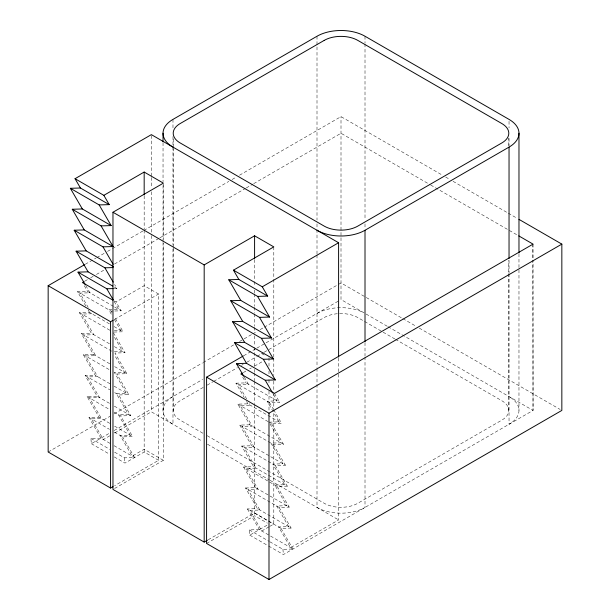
<?xml version="1.0" encoding="UTF-8"?>
<svg xmlns="http://www.w3.org/2000/svg" width="610" height="610" viewBox="0 0 610 610"><rect width="100%" height="100%" fill="white"/><g stroke="black" fill="none" stroke-linecap="round" stroke-linejoin="round"><path stroke-width="0.46" stroke-dasharray="3.05 2.29" d="M173.217 248.11L173.217 410.423M173.217 247.157L173.217 148.436M508.793 271.839L508.793 260.447M508.793 145.592L508.793 137.997M85.278 264.267L96.006 258.076M96.83 257.595L104.249 253.31M107.551 251.404L111.676 249.025M112.499 248.544L143.022 230.923M143.846 230.45L228.819 181.391M232.113 179.493L236.238 177.106M239.539 175.2L341.005 116.624L442.357 175.139M84.904 281.111L87.375 279.685M90.669 277.779L93.139 276.353M96.433 274.454L104.668 269.696M114.55 263.993L159.019 238.319M159.843 237.847L245.487 188.399M246.31 187.926L252.891 184.121M253.714 183.648L341.005 133.254L430.019 184.639M114.405 300.989L116.045 301.935L144.173 285.693L158.577 294.012L158.577 460.314L114.634 485.682M114.634 319.381L158.577 294.012M48.159 452.002L110.029 416.279M114.154 413.9L202.421 362.942M203.244 362.462L233.767 344.841M239.539 341.508L251.915 334.364M252.738 333.883L256.863 331.504M260.165 329.598L263.467 327.692M264.29 327.219L337.704 284.832M338.535 284.359L341.005 282.926L401.982 318.13M109.983 443.348L100.963 438.14L90.89 438.445L91.363 443.683L110.036 432.902M114.161 430.523L202.604 379.458M243.672 355.752L256.101 348.577M256.871 348.135L339.358 300.509M109.876 435.769L103.364 439.528L91.378 418.872L101.458 418.567L89.464 397.911L99.544 397.606L87.558 376.95L97.638 376.644L85.644 355.988L95.724 355.683L83.73 335.027L93.81 334.722L81.824 314.066L91.904 313.761L90.981 312.175M114.756 432.955L151.371 411.811L202.604 441.388M203.221 387.419L180.179 400.724A23.759 13.717 0 0 0 180.179 420.13L203.221 433.428M207.186 385.131L212.913 381.829M213.729 381.357L237.465 367.655M241.552 365.291L243.192 364.345M246.844 362.241L256.284 356.789M257.1 356.316L263.299 352.733M264.122 352.26L324.2 317.574A23.759 13.717 0 0 1 357.811 317.574L394.845 338.954M243.276 372.611L246.486 370.75M249.703 368.897L251.312 367.967M254.523 366.114L263.367 361.006M114.314 456.936L124.974 463.089L144.173 452.002L158.577 460.314M114.596 488.48L163.373 460.314L163.373 243.146M208.246 539.736L254.591 512.979L267.394 520.368M206.584 543.464L254.591 515.747L267.394 523.144M269.803 541.741L282.918 549.313L292.998 549.008L259.395 529.61L249.315 529.915L249.787 535.153L268.995 524.066M268.995 526.834L261.789 530.997L249.803 510.341L259.883 510.036L247.889 489.38L257.969 489.075L245.983 468.419L256.063 468.114L244.069 447.458L254.149 447.153L242.162 426.497L252.243 426.192L240.248 405.536L250.329 405.231L249.406 403.645M269.795 526.377L273.798 524.066L273.798 409.767M338.603 374.174L338.603 519.911L290.596 547.628L278.61 526.971L288.69 526.666L276.696 506.01L286.776 505.705L274.79 485.049L284.862 484.744L272.876 464.088L282.956 463.783L270.962 443.127L281.042 442.822L269.978 423.752M268.644 546.034L283.398 554.551L533.041 410.423L533.041 260.279M114.139 288.553L116.884 288.469L114.581 284.496M85.812 306.022L77.508 291.717L87.588 291.42L113.856 306.586M77.508 291.717L111.119 311.123L113.864 311.039M114.779 311.008L121.199 310.818L116.045 301.935M109.449 343.75L91.416 333.342L79.422 312.678L89.502 312.381L110.006 324.215M114.291 330.589L120.704 330.391L114.253 319.274M113.94 332.053L123.106 331.779L114.344 316.681M109.716 363.766L93.322 354.303L81.336 333.639L91.416 333.342M114.367 351.604L122.618 351.352L114.314 337.055M113.49 332.877L125.019 352.74L114.939 353.045L126.926 373.701L116.853 374.006L114.39 372.588M109.991 383.781L95.236 375.257L83.242 354.601L93.322 354.303M109.442 403.317L97.142 396.218L85.156 375.562L95.236 375.257M235.94 383.187L246.021 382.882L279.624 402.287L269.544 402.592L235.94 383.187L244.236 397.491M114.665 392.596L118.759 394.967L128.84 394.662L116.853 374.006M109.708 423.332L99.056 417.179L87.062 396.523L97.142 396.218M249.841 424.804L239.76 425.109L273.364 444.507L283.444 444.21L249.841 424.804L237.847 404.148L247.927 403.843L281.53 423.248L271.458 423.546L269.818 422.6M114.116 412.139L120.673 415.928L130.753 415.623L118.759 394.967M100.963 438.14L88.976 417.484L99.056 417.179M269.056 422.166L279.136 421.861L273.6 412.329M114.383 432.154L122.579 436.89L132.66 436.585L120.673 415.928M241.667 446.07L251.747 445.765L285.358 465.171L275.278 465.468L241.667 446.07L253.661 466.726L287.264 486.132L277.184 486.429L243.581 467.031L253.661 466.726M114.657 452.17L124.493 457.851L134.574 457.546L122.579 436.89M245.494 487.992L255.567 487.687L289.178 507.093L279.098 507.39L245.494 487.992L257.481 508.649L291.084 528.054L281.012 528.351L247.401 508.953L257.481 508.649M445.658 177.037L449.776 179.416M453.07 181.322L507.459 212.722M508.282 213.195L517.349 218.433M430.729 185.051L517.981 235.429M402.806 318.611L415.989 326.22M419.291 328.119L560.193 409.478M387.228 326.243L341.005 299.556L341.005 116.624M388.051 326.724L533.041 410.423L532.82 260.15M395.448 339.305L501.832 400.724A23.759 13.717 0 0 1 501.832 420.13L357.811 503.28A23.759 13.717 0 0 1 324.2 503.28L269.887 471.919M261.789 353.602L264.191 354.989M114.413 287.051L116.884 288.469M114.642 307.036L121.199 310.818M114.093 326.571L123.106 331.779M79.422 312.678L110.631 330.696M237.847 404.148L268.995 422.128M114.36 346.587L125.019 352.74M81.336 333.639L111.714 351.185M114.634 366.602L126.926 373.701M83.242 354.601L109.51 369.767M207.186 435.715L269.376 471.621M114.085 386.145L128.84 394.662M207.461 444.194L269.323 479.91M270.093 480.352L338.603 519.911M85.156 375.562L109.777 389.775M114.36 406.161L130.753 415.623M87.062 396.523L110.044 409.79M114.627 426.169L132.66 436.585M163.373 460.314L144.173 449.227L132.172 456.158L120.178 435.502L130.258 435.197L118.271 414.541L128.352 414.236L116.357 393.58L126.438 393.275L114.451 372.618L124.531 372.313L114.383 354.837M268.194 520.833L273.798 524.066M88.976 417.484L109.48 429.326M114.062 445.704L134.574 457.546M90.89 438.445L109.739 449.334M249.315 529.915L268.987 541.268M91.363 443.683L109.396 454.099M249.787 535.153L267.82 545.561M274.469 393.404L279.624 402.287M273.532 394.54L277.222 400.9L267.142 401.205L273.135 411.529M269.544 402.592L273.234 408.944M273.692 409.737L281.53 423.248M271.458 423.546L283.444 444.21M244.267 377.117L248.415 384.269L238.335 384.575L246.638 398.871M242.734 377.232L246.021 382.882M273.364 444.507L285.358 465.171M246.547 401.464L247.927 403.843M275.278 465.468L287.264 486.132M277.184 486.429L289.178 507.093M239.76 425.109L251.747 445.765M279.098 507.39L291.084 528.054M281.012 528.351L292.998 549.008M243.581 467.031L255.567 487.687M247.401 508.953L259.395 529.61M114.184 301.485L118.797 309.43L108.717 309.735L111.943 315.301M111.119 311.123L112.042 312.709M85.842 285.655L89.99 292.8L79.91 293.105L88.214 307.409M84.31 285.762L87.588 291.42M88.114 309.994L89.502 312.381M282.918 549.313L283.398 554.551M124.493 457.851L124.974 463.089M532.797 243.977L532.82 259.197M533.041 244.122L533.041 259.326M518.973 253.806L518.973 410.423M509.037 121.299L509.037 127.963M509.037 138.439L509.037 146.064M509.037 260.363L509.037 272.838M509.037 273.692L509.037 424.286A33.947 19.596 0 0 0 509.037 396.569M508.793 273.738L508.793 410.423M365.009 36.242L365.009 42.906M365.009 43.859L365.009 220.073M365.009 223.878L365.009 228.643M365.009 342.652L365.009 355.988M365.009 356.941L365.009 507.436A33.947 19.596 0 0 1 317.002 507.436L317.002 368.371M338.603 357.986L338.603 373.221M317.002 36.242L317.002 220.073M317.002 223.878L317.002 228.643M317.002 229.596L317.002 254.362M317.002 255.026L317.002 367.418M273.798 246.89L273.798 278.32M273.798 279.273L273.798 357.376M273.798 358.329L273.798 375.478M273.798 381.189L273.798 391.666M273.798 392.619L273.798 408.814M268.995 357.757L268.995 366.313M268.995 371.063L268.995 373.915M268.995 379.618L268.995 383.415M268.995 391.025L268.995 410.98M254.591 259.616L254.591 280.569M254.591 281.523L254.591 286.288M254.591 290.093L254.591 292.952M254.591 293.906L254.591 306.289M254.591 307.242L254.591 312.953M254.591 313.906L254.591 326.289M254.591 327.242L254.591 332.008M254.591 335.813L254.591 346.289M254.591 347.242L254.591 366.297M254.591 369.401L254.591 372.252M254.591 372.962L254.591 380.808M254.591 381.532L254.591 403.614M254.591 404.392L254.591 515.747M173.217 138.943L173.217 147.49M172.981 119.392L172.981 129.869M172.981 136.533L172.981 145.111M172.981 147.109L172.981 245.212M172.981 248.933L172.981 424.286A33.947 19.596 0 0 1 172.981 396.569M163.373 184.09L163.373 239.341M163.038 142.74L163.038 181.658M163.038 185.455L163.038 241.461M163.038 242.414L163.038 410.423M151.371 135.588L151.371 176.549M151.371 177.495L151.371 187.979M151.371 191.784L151.371 234.644M151.371 235.597L151.371 411.811M144.173 195.863L144.173 229.208M144.173 230.153L144.173 452.002M317.002 313.418A33.947 19.596 0 0 1 363.148 312.419"/><path stroke-width="0.91" d="M80.436 188.002L70.356 188.299L99.163 204.929L109.243 204.632L80.436 188.002L75.045 178.707L151.371 134.635L338.603 242.734L338.603 357.033M75.045 178.707L103.845 195.337L144.173 172.05L163.373 183.145L112.972 212.242L112.972 489.418L204.182 542.084L207.438 540.201M113.01 486.627L110.57 488.03L48.159 452.002L48.159 285.693L84.454 264.74M84.081 281.584L82.434 282.537L112.766 300.044M112.972 212.242L204.182 264.908L254.591 235.803L273.798 246.89L233.47 270.169L238.861 279.464L267.668 296.094L257.588 296.399L228.78 279.769L238.861 279.464M48.159 285.693L110.57 321.729L113.01 320.319M233.47 270.169L262.277 286.799L338.603 242.734M317.002 230.26A33.947 19.596 0 0 0 365.009 230.26L509.037 147.109A33.947 19.596 0 0 0 509.037 119.392L365.009 36.242A33.947 19.596 0 0 0 317.002 36.242L172.981 119.392A33.947 19.596 0 0 0 172.981 147.109M518.996 219.379L561.841 244.122L561.841 410.423L268.995 579.5L206.584 543.464L206.584 377.163L243.199 356.019M242.467 373.076L240.858 374.006L274.469 393.404L533.041 244.122L518.805 235.902M206.584 377.163L268.995 413.191L561.841 244.122M72.27 209.26L82.35 208.963L111.15 225.593L101.077 225.891L72.27 209.26L84.256 229.924L113.063 246.554L102.983 246.852L74.176 230.222L84.256 229.924M112.774 286.098L88.084 271.839L76.09 251.183L86.17 250.878L113.33 266.562M76.09 251.183L104.897 267.813L113.14 267.569M85.377 284.855L78.004 272.144L88.084 271.839M78.004 272.144L106.803 288.774L113.224 288.583M230.694 300.73L240.775 300.425L269.582 317.055L259.502 317.36L230.694 300.73L242.688 321.386L271.488 338.016L261.408 338.321L232.608 321.691L242.688 321.386M234.514 342.652L244.595 342.347L273.402 358.977L263.322 359.282L234.514 342.652L246.509 363.308L275.308 379.938L265.236 380.243L236.428 363.613L246.509 363.308M262.277 286.799L267.668 296.094M257.588 296.399L269.582 317.055M259.502 317.36L271.488 338.016M228.78 279.769L240.775 300.425M261.408 338.321L273.402 358.977M263.322 359.282L275.308 379.938M232.608 321.691L244.595 342.347M265.236 380.243L272.609 392.954M236.428 363.613L243.809 376.324M103.845 195.337L109.243 204.632M99.163 204.929L111.15 225.593M101.077 225.891L113.063 246.554M70.356 188.299L82.35 208.963M102.983 246.852L113.132 264.336M104.897 267.813L113.193 282.117M74.176 230.222L86.17 250.878M106.803 288.774L113.262 299.899M518.973 133.247L518.973 252.853M509.037 147.109L509.037 258.548M365.009 230.26L365.009 341.699M268.995 413.191L268.995 579.5M254.591 235.803L254.591 258.663M204.182 264.908L204.182 542.084M163.038 133.247L163.038 141.794M144.173 172.05L144.173 194.918M110.57 321.729L110.57 488.03M324.2 40.397L180.179 123.548A23.759 13.717 0 0 0 180.179 142.953L324.2 226.104A23.759 13.717 0 0 0 357.811 226.104L501.832 142.953A23.759 13.717 0 0 0 501.832 123.548L357.811 40.397A23.759 13.717 0 0 0 324.2 40.397"/></g></svg>
